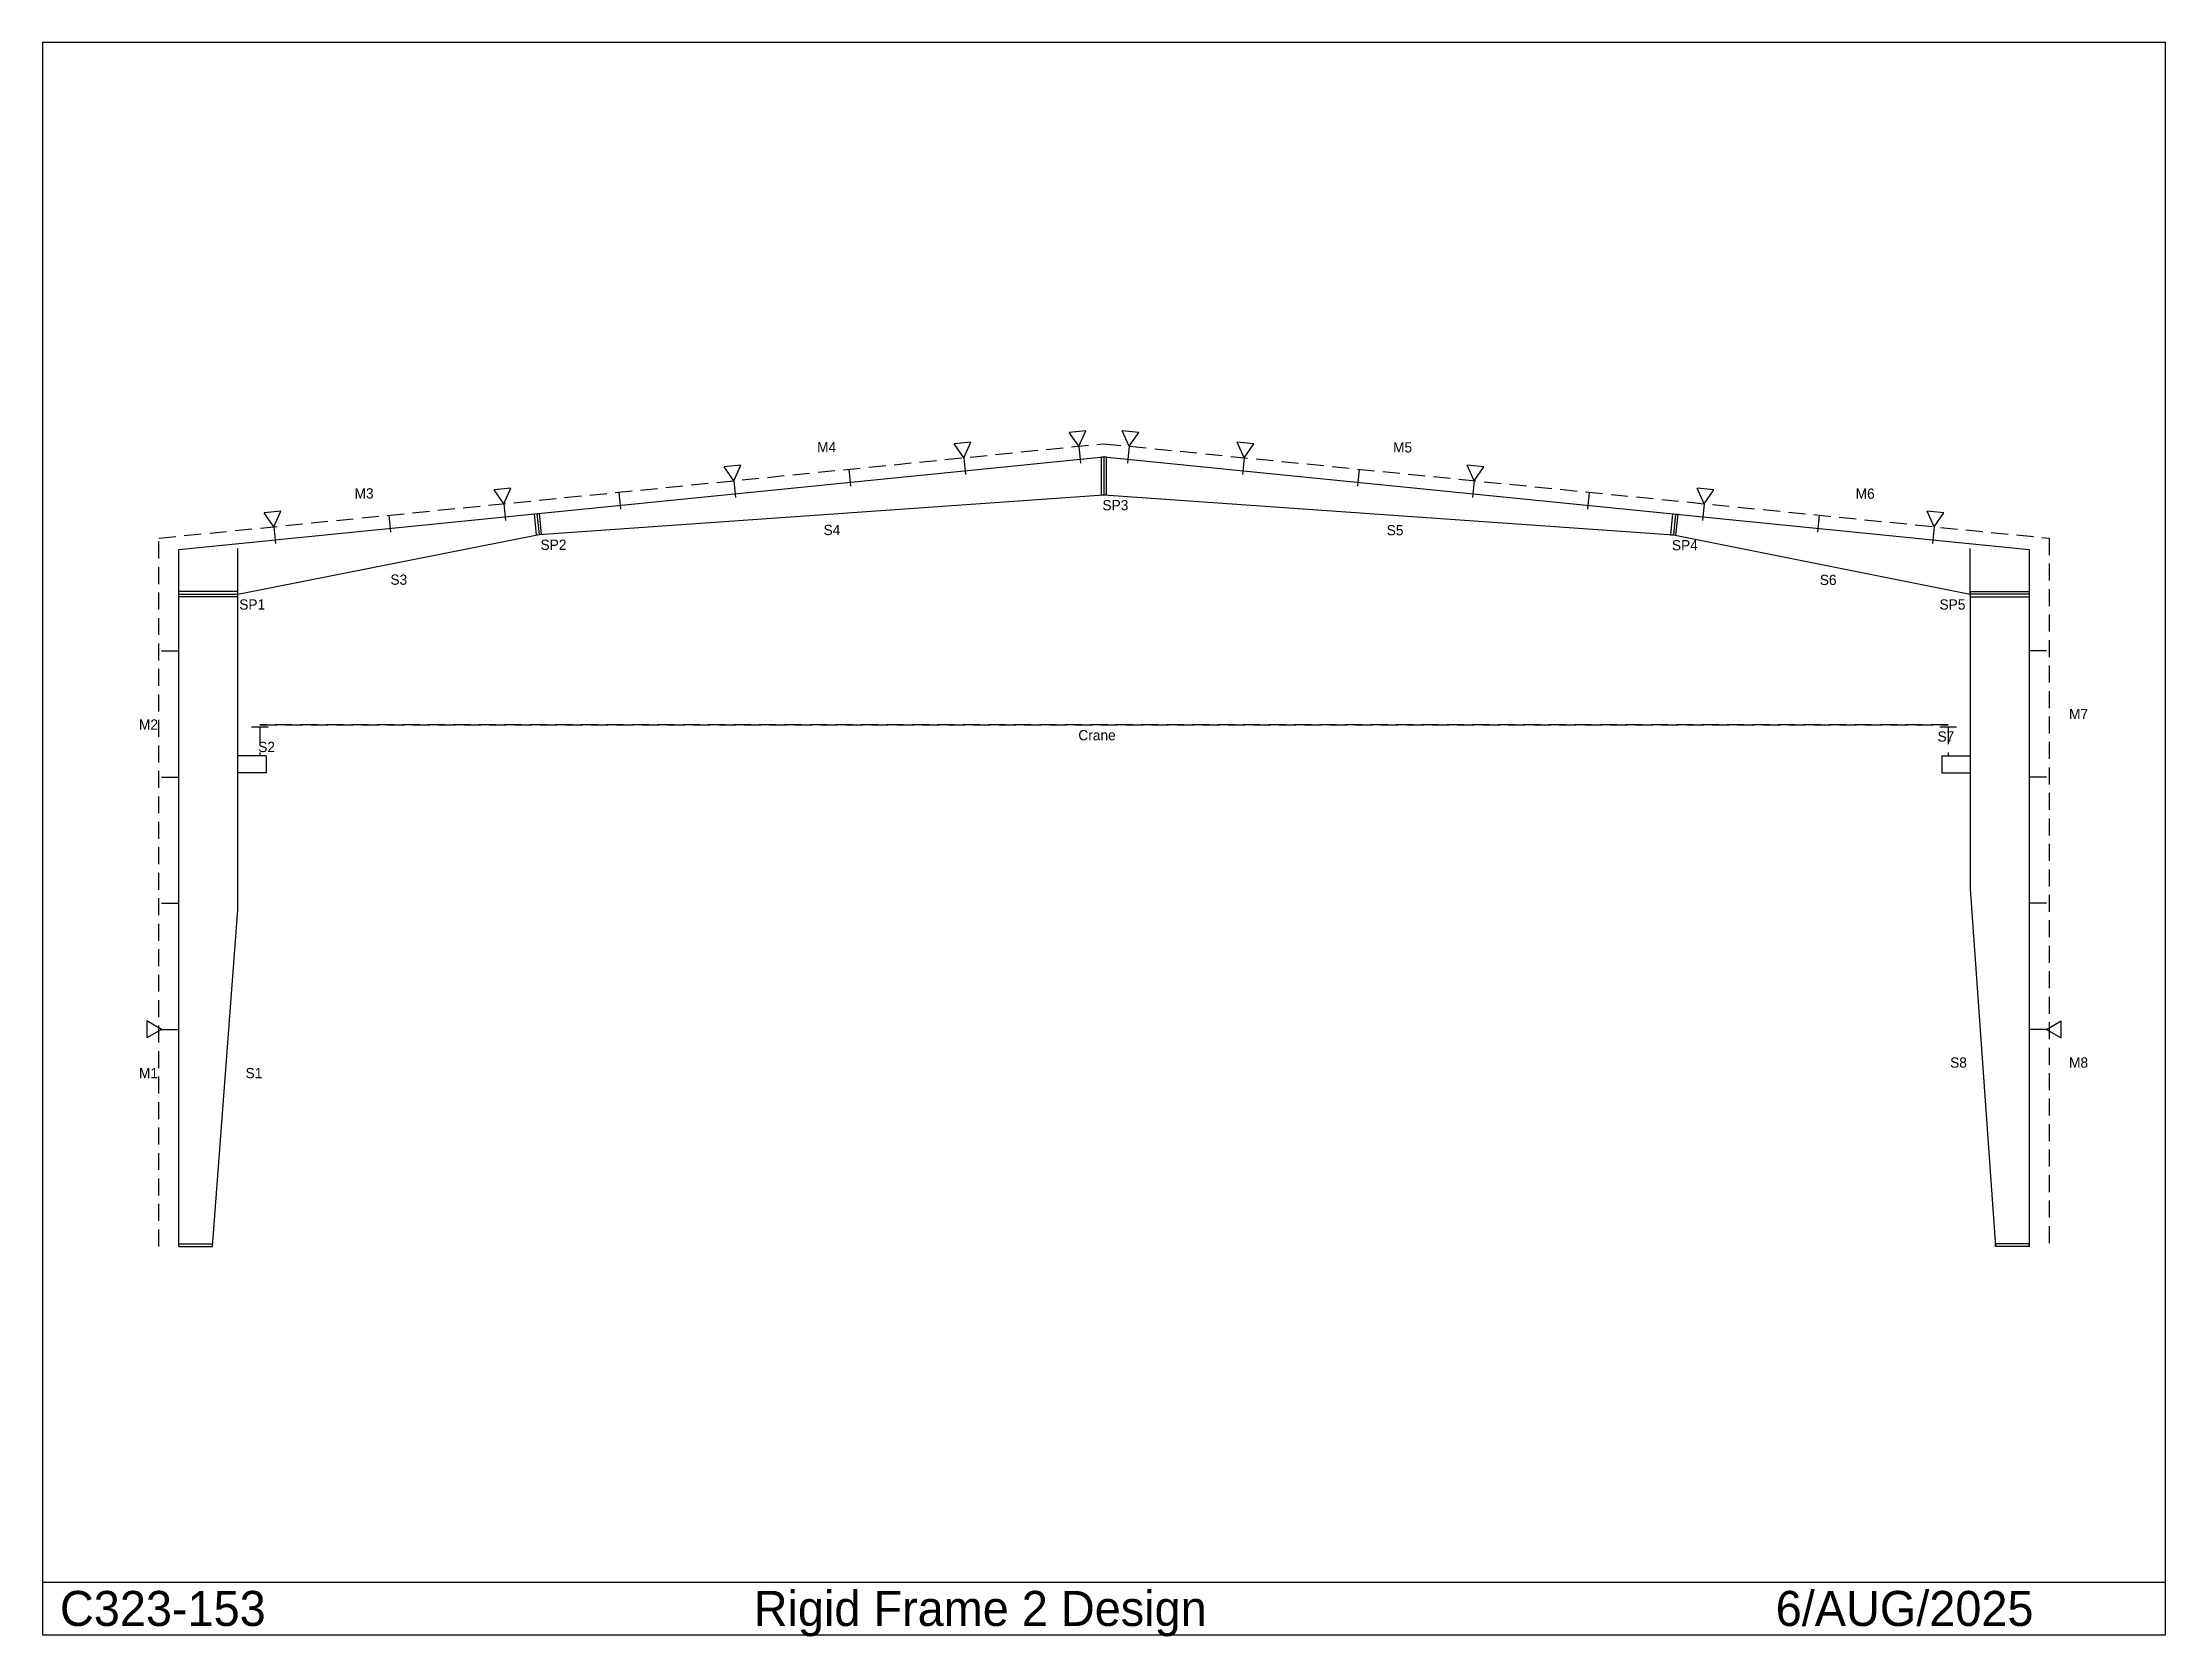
# Model space of a CAD drawing. Extents: x -1385 to 23855, y -4638 to 14314.
import ezdxf

# ---------------------------------------------------------------- set-up
doc = ezdxf.new("R2010")
doc.units = 0
doc.linetypes.add('CONTIN', pattern=[0])
doc.linetypes.add('DASHED', pattern=[302.88, 201.92, -100.96])
doc.layers.get('0').update_dxf_attribs({"linetype": 'CONTIN'})
for name, color, linetype in [('1', 7, 'CONTIN'), ('10', 7, 'CONTIN'), ('16', 7, 'CONTIN'), ('21', 7, 'CONTIN'), ('3', 7, 'CONTIN'), ('5', 5, 'DASHED'), ('8', 5, 'DASHED'), ('9', 7, 'CONTIN')]:
    doc.layers.add(name, color=color, linetype=linetype)

msp = doc.modelspace()

# ---------------------------------------------------------------- linework, layer by layer
for p, q in [((23855.125, 14313.603), (-1385.124, 14313.603)), ((-1385.124, 14313.603), (-1385.124, -4616.584)), ((23855.125, -4616.584), (23855.125, 14313.603)), ((-1385.124, -3991.888), (23855.125, -3991.888)), ((-1385.124, -4616.584), (23855.125, -4616.584))]:
    msp.add_line(p, q)
at = {"layer": '1'}
for p, q in [((236, 8286.822), (11235, 9386.722)), ((11235, 9386.722), (22234, 8286.822)), ((4518.066, 8463.782), (11235, 8934.478)), ((11235, 8934.478), (18004.635, 8458.512)), ((936, 7753.83), (4518.066, 8463.782)), ((18004.635, 8458.512), (21534.002, 7753.83)), ((236, 0), (236, 8286.822)), ((22234, 8286.822), (22234, 0)), ((936.001, 4000), (936, 7753.83)), ((21534.002, 7753.83), (21534.002, 4250)), ((21534.002, 4250), (21834.002, 0)), ((636, 0), (936.001, 4000)), ((236, 0), (636, 0)), ((236, 0), (636, 0)), ((22234, 0), (21834.002, 0))]:
    msp.add_line(p, q, dxfattribs=at)
at = {"layer": '10'}
for p, q in [((936, 7753.83), (936, 8296.522)), ((21534.002, 7753.83), (21534.002, 8296.522)), ((1276.2, 5834), (942.002, 5834)), ((1276.2, 5834), (1276.2, 5630.8)), ((21193.799, 5834), (21528.002, 5834)), ((21193.799, 5834), (21193.799, 5630.8)), ((1276.2, 5630.8), (942.002, 5630.8)), ((21193.799, 5630.8), (21528.002, 5630.8))]:
    msp.add_line(p, q, dxfattribs=at)
at = {"layer": '3'}
for p, q in [((11019.202, 9697.007), (10819.049, 9677)), ((10936.453, 9513.646), (10819.049, 9677)), ((10936.453, 9513.646), (11019.202, 9697.007)), ((11533.511, 9513.649), (11450.778, 9697.018)), ((11650.931, 9676.992), (11450.778, 9697.018)), ((11533.511, 9513.649), (11650.931, 9676.992)), ((9652.221, 9560.309), (9452.067, 9540.302)), ((9569.472, 9376.947), (9452.067, 9540.302)), ((9569.472, 9376.947), (9652.221, 9560.309)), ((12900.592, 9376.941), (12817.86, 9560.31)), ((13018.012, 9540.285), (12817.86, 9560.31)), ((12900.592, 9376.941), (13018.012, 9540.285)), ((6918.058, 9286.892), (6717.904, 9266.886)), ((6835.309, 9103.531), (6717.904, 9266.886)), ((6835.309, 9103.531), (6918.058, 9286.892)), ((15634.656, 9103.534), (15551.925, 9286.903)), ((15752.076, 9266.878), (15551.925, 9286.903)), ((15634.656, 9103.534), (15752.076, 9266.878)), ((4183.895, 9013.476), (3983.741, 8993.47)), ((4101.146, 8830.114), (3983.741, 8993.47)), ((4101.146, 8830.114), (4183.895, 9013.476)), ((18368.82, 8830.118), (18286.088, 9013.486)), ((18486.24, 8993.462), (18286.088, 9013.486)), ((18368.82, 8830.118), (18486.24, 8993.462)), ((1449.831, 8740.069), (1249.677, 8720.062)), ((1367.082, 8556.708), (1249.677, 8720.062)), ((1367.082, 8556.708), (1449.831, 8740.069)), ((21102.982, 8556.702), (21020.252, 8740.07)), ((21220.404, 8720.045), (21020.252, 8740.07)), ((21102.982, 8556.702), (21220.404, 8720.045)), ((-144.216, 2680.584), (-144.225, 2479.433)), ((30.001, 2580), (-144.225, 2479.433)), ((30.001, 2580), (-144.216, 2680.584)), ((22440, 2580), (22614.227, 2680.567)), ((22440, 2580), (22614.217, 2479.417)), ((22614.217, 2479.417), (22614.227, 2680.567))]:
    msp.add_line(p, q, dxfattribs=at)
at = {"layer": '5'}
for p, q in [((9569.472, 9376.947), (9589.691, 9174.756)), ((10936.453, 9513.646), (10956.673, 9311.454)), ((11533.511, 9513.649), (11513.291, 9311.457)), ((12900.592, 9376.941), (12880.373, 9174.749)), ((6835.309, 9103.531), (6855.528, 8901.34)), ((8202.391, 9240.239), (8222.609, 9038.048)), ((14267.674, 9240.232), (14247.454, 9038.041)), ((15634.656, 9103.534), (15614.437, 8901.343)), ((5468.227, 8966.822), (5488.446, 8764.631)), ((17001.738, 8966.826), (16981.52, 8764.635)), ((2734.164, 8693.417), (2754.383, 8491.225)), ((4101.146, 8830.114), (4121.365, 8627.923)), ((18368.82, 8830.118), (18348.6, 8627.927)), ((19735.902, 8693.41), (19715.682, 8491.219)), ((1367.082, 8556.708), (1387.301, 8354.517)), ((21102.982, 8556.702), (21082.764, 8354.51)), ((30.002, 7080), (230.002, 7080)), ((22439.996, 7080), (22239.998, 7080)), ((30.002, 5580), (230.002, 5580)), ((22439.996, 5580), (22239.998, 5580)), ((30.001, 4080), (230.001, 4080)), ((22439.996, 4080), (22239.998, 4080)), ((30.001, 2580), (230.001, 2580)), ((22440, 2580), (22240, 2580))]:
    msp.add_line(p, q, dxfattribs=at)
at = {"layer": '8'}
for p, q in [((0, 8420), (11235, 9543.5)), ((11235, 9543.5), (22470, 8420)), ((0, 0), (0, 8420)), ((22470, 8420), (22470, 0)), ((1300, 6174.6), (1100, 6174.6)), ((1200, 6200), (21269.998, 6200)), ((21269.998, 6200), (1200, 6200)), ((1200, 6200), (1200, 6200)), ((1200, 6200), (21269.998, 6200)), ((21269.998, 6200), (1200, 6200)), ((1200, 6200), (1200, 6200)), ((1200, 6174.6), (1200, 5834)), ((21370, 6174.6), (21169.998, 6174.6)), ((21269.998, 6200), (21269.998, 6200)), ((21269.998, 6200), (21269.998, 6200)), ((21269.998, 6174.6), (21269.998, 5834))]:
    msp.add_line(p, q, dxfattribs=at)
at = {"layer": '9'}
for p, q in [((11204.521, 9386.722), (11265.479, 9386.722)), ((11204.521, 8934.478), (11204.521, 9386.722)), ((11235, 9386.722), (11235, 8934.478)), ((11265.479, 8934.478), (11265.479, 9386.722)), ((11204.521, 8934.478), (11265.479, 8934.478)), ((4462.861, 8709.508), (4523.519, 8715.574)), ((4487.737, 8460.749), (4462.861, 8709.508)), ((4493.19, 8712.541), (4518.066, 8463.782)), ((4548.395, 8466.814), (4523.519, 8715.574)), ((17974.307, 8461.545), (17999.184, 8710.304)), ((17999.184, 8710.304), (18059.84, 8704.238)), ((18029.512, 8707.271), (18004.635, 8458.512)), ((18034.963, 8455.479), (18059.84, 8704.238)), ((4487.737, 8460.749), (4548.395, 8466.814)), ((17974.307, 8461.545), (18034.963, 8455.479)), ((236, 7723.35), (236, 7784.31)), ((936, 7784.31), (236, 7784.31)), ((236, 7753.83), (936, 7753.83)), ((936, 7723.35), (236, 7723.35)), ((936, 7723.35), (936, 7784.31)), ((21534.002, 7784.31), (21534.002, 7723.35)), ((21534.002, 7784.31), (22234, 7784.31)), ((22234, 7753.83), (21534.002, 7753.83)), ((21534.002, 7723.35), (22234, 7723.35)), ((22234, 7784.31), (22234, 7723.35)), ((236, 30.48), (636, 30.48)), ((236, 0), (236, 30.48)), ((236, 0), (636, 0)), ((636, 0), (636, 30.48)), ((22234, 30.48), (21834.002, 30.48)), ((21834.002, 0), (21834.002, 30.48)), ((22234, 0), (21834.002, 0)), ((22234, 0), (22234, 30.48))]:
    msp.add_line(p, q, dxfattribs=at)

# ---------------------------------------------------------------- texts
for s, p in [('C323-153', (-1176.891, -4512.469)), ('Rigid Frame 2 Design', (7070.358, -4512.469)), (' 6/AUG/2025', (19065.787, -4512.469))]:
    msp.add_text(s, height=416.464).set_placement(p)
at = {"layer": '16'}
for s, p in [('M4', (7824.906, 9441.517)), ('M5', (14671.444, 9438.882)), ('M3', (2325.406, 8891.567)), ('SP3', (11216.802, 8751.598)), ('M6', (20170.945, 8888.932)), ('SP2', (4536.263, 8280.901)), ('S4', (7900.796, 8456.5)), ('S5', (14595.555, 8453.865)), ('SP4', (17986.438, 8275.632)), ('S3', (2751.296, 7866.176)), ('S6', (19745.055, 7863.541)), ('SP1', (954.197, 7570.95)), ('SP5', (21168.242, 7570.95)), ('M7', (22707.842, 6268.411)), ('M2', (-237.839, 6143.412)), ('S7', (21143.857, 6001.915)), ('S2', (1179.84, 5876.915)), ('M1', (-237.839, 2000)), ('S1', (1029.841, 2000)), ('S8', (21293.857, 2125)), ('M8', (22707.842, 2125))]:
    msp.add_text(s, height=121.92, dxfattribs=at).set_placement(p)
at = {"layer": '21'}
msp.add_text('Crane', height=121.92, dxfattribs=at).set_placement((10930.2, 6017.12))
msp.add_text('Crane', height=121.92, dxfattribs=at).set_placement((10930.2, 6017.12))

doc.saveas('drawing.dxf')
